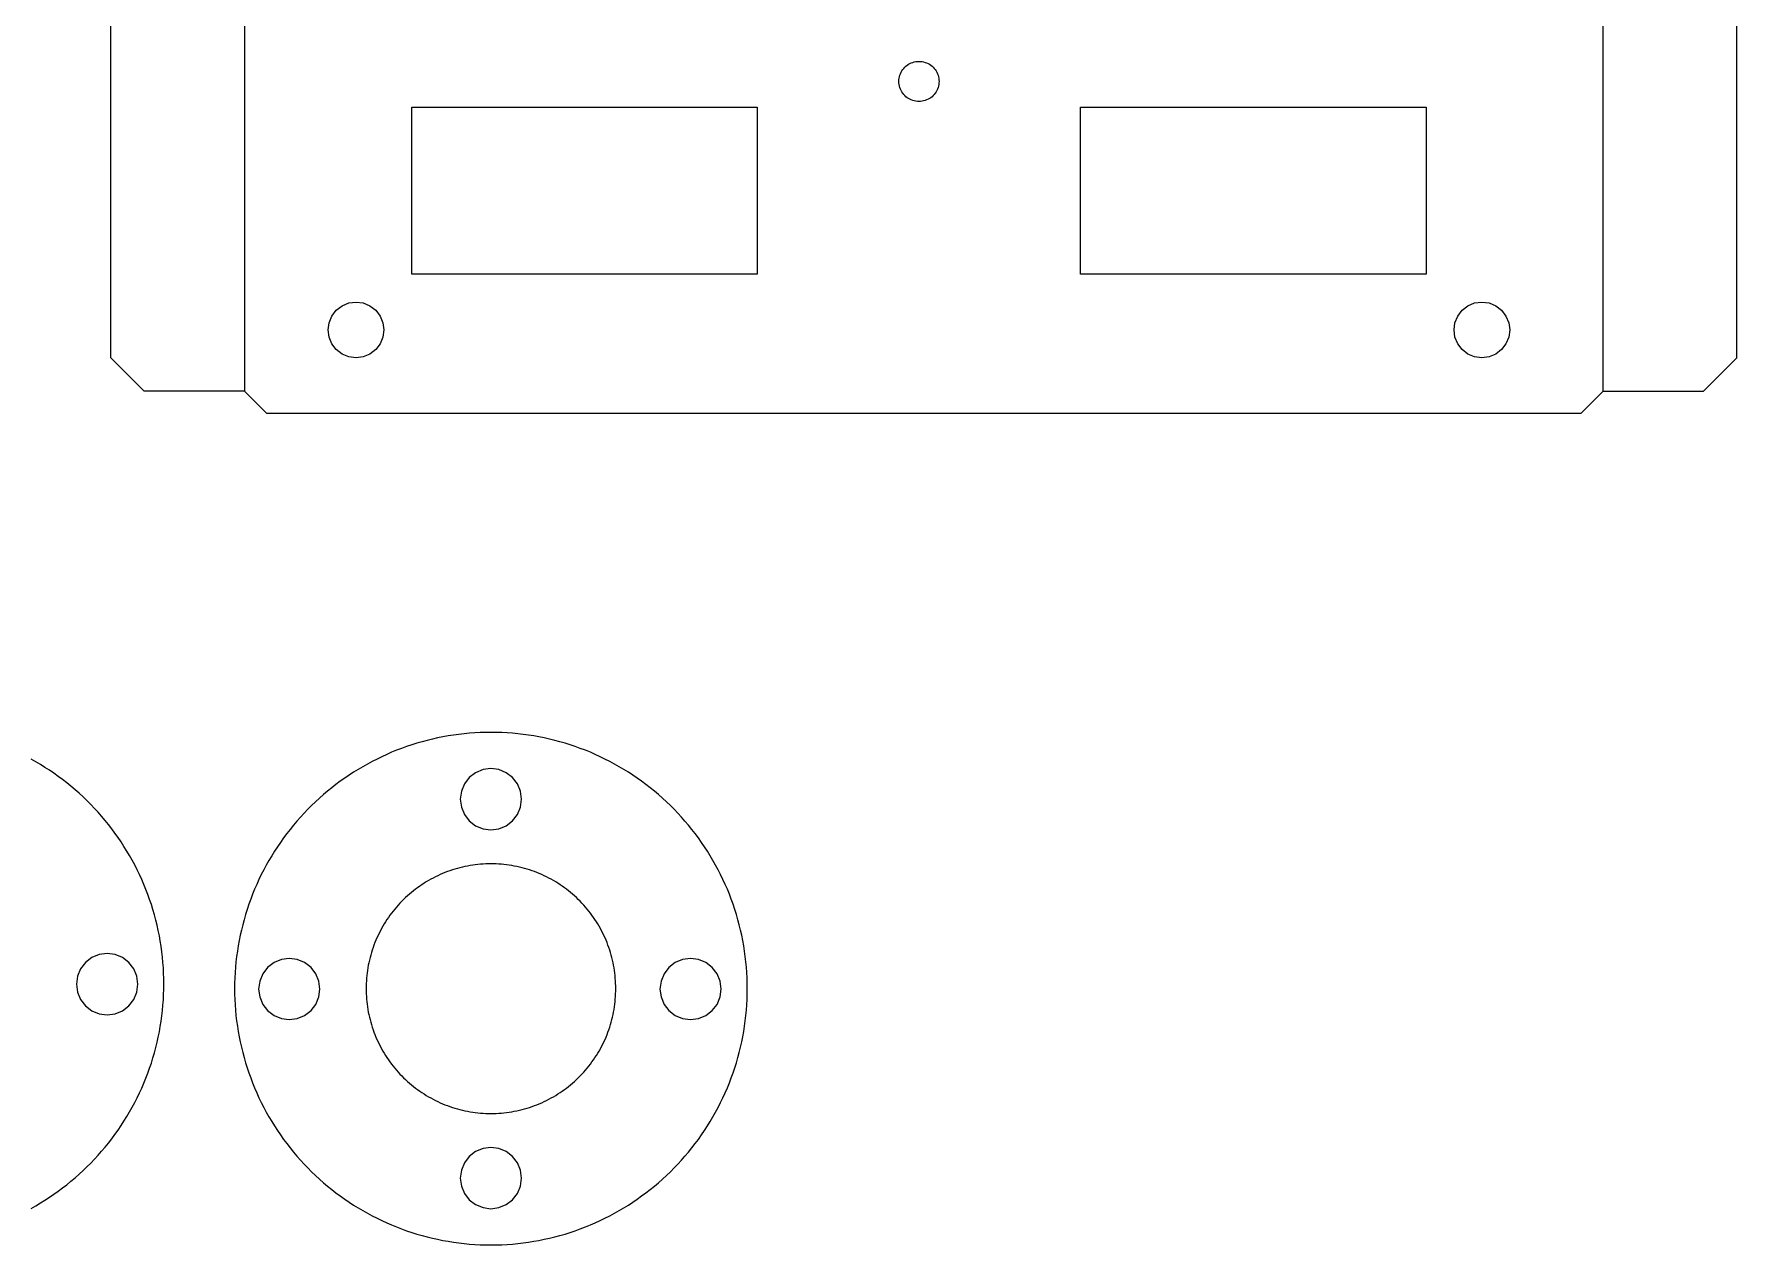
# Model space of a CAD drawing. Extents: x -144 to 2042, y -154 to 468.
# Drawn here: x 1567.9 to 1720.7, y 194.3 to 303 of the extents above; entities that cross this region are included whole.
import ezdxf

# ---------------------------------------------------------------- set-up
doc = ezdxf.new("R2010")
doc.units = 0
doc.layers.add('Layer0', color=7, linetype='BYLAYER', lineweight=5)

msp = doc.modelspace()

# ---------------------------------------------------------------- linework, layer by layer
at = {"layer": 'Layer0', "color": 2, "true_color": 0xffff00}
for p, q in [((1708.68, 270.91), (1708.68, 392.91)), ((1586.8, 350.1), (1586.8, 270.91))]:
    msp.add_line(p, q, dxfattribs=at)
at = {"layer": 'Layer0'}
for p, q in [((1574.8, 273.91), (1574.8, 389.91)), ((1720.68, 273.91), (1720.68, 389.91)), ((1645.64, 299.4), (1645.69, 299.53)), ((1645.69, 299.53), (1645.76, 299.65)), ((1645.76, 299.65), (1645.84, 299.77)), ((1645.84, 299.77), (1645.93, 299.88)), ((1645.93, 299.88), (1646.03, 299.98)), ((1646.03, 299.98), (1646.13, 300.08)), ((1646.13, 300.08), (1646.24, 300.17)), ((1646.24, 300.17), (1646.36, 300.25)), ((1646.36, 300.25), (1646.48, 300.31)), ((1646.48, 300.31), (1646.61, 300.37)), ((1646.61, 300.37), (1646.74, 300.42)), ((1646.74, 300.42), (1646.88, 300.46)), ((1646.88, 300.46), (1647.02, 300.49)), ((1647.02, 300.49), (1647.16, 300.5)), ((1647.16, 300.5), (1647.3, 300.51)), ((1647.3, 300.51), (1647.44, 300.5)), ((1647.44, 300.5), (1647.58, 300.49)), ((1647.58, 300.49), (1647.72, 300.46)), ((1647.72, 300.46), (1647.85, 300.42)), ((1647.85, 300.42), (1647.99, 300.37)), ((1647.99, 300.37), (1648.12, 300.31)), ((1648.12, 300.31), (1648.24, 300.25)), ((1648.24, 300.25), (1648.36, 300.17)), ((1648.36, 300.17), (1648.47, 300.08)), ((1648.47, 300.08), (1648.57, 299.98)), ((1648.57, 299.98), (1648.67, 299.88)), ((1648.67, 299.88), (1648.75, 299.77)), ((1648.75, 299.77), (1648.83, 299.65)), ((1648.83, 299.65), (1648.9, 299.53)), ((1648.9, 299.53), (1648.96, 299.4)), ((1645.5, 298.85), (1645.52, 298.99)), ((1645.5, 298.71), (1645.5, 298.85)), ((1645.5, 298.57), (1645.5, 298.71)), ((1645.52, 298.43), (1645.5, 298.57)), ((1645.52, 298.99), (1645.55, 299.13)), ((1645.55, 298.29), (1645.52, 298.43)), ((1645.55, 299.13), (1645.59, 299.27)), ((1645.59, 298.15), (1645.55, 298.29)), ((1645.59, 299.27), (1645.64, 299.4)), ((1645.64, 298.02), (1645.59, 298.15)), ((1645.69, 297.89), (1645.64, 298.02)), ((1648.96, 298.02), (1648.9, 297.89)), ((1648.96, 299.4), (1649.01, 299.27)), ((1649.01, 298.15), (1648.96, 298.02)), ((1649.01, 299.27), (1649.05, 299.13)), ((1649.05, 298.29), (1649.01, 298.15)), ((1649.05, 299.13), (1649.08, 298.99)), ((1649.08, 298.43), (1649.05, 298.29)), ((1649.08, 298.99), (1649.09, 298.85)), ((1649.09, 298.57), (1649.08, 298.43)), ((1649.09, 298.85), (1649.1, 298.71)), ((1649.1, 298.71), (1649.09, 298.57)), ((1601.8, 281.41), (1601.8, 296.41)), ((1601.8, 296.41), (1632.8, 296.41)), ((1632.8, 296.41), (1632.8, 281.41)), ((1645.76, 297.77), (1645.69, 297.89)), ((1645.84, 297.65), (1645.76, 297.77)), ((1645.93, 297.54), (1645.84, 297.65)), ((1646.03, 297.44), (1645.93, 297.54)), ((1646.13, 297.34), (1646.03, 297.44)), ((1646.24, 297.25), (1646.13, 297.34)), ((1646.36, 297.18), (1646.24, 297.25)), ((1646.48, 297.11), (1646.36, 297.18)), ((1646.61, 297.05), (1646.48, 297.11)), ((1646.74, 297), (1646.61, 297.05)), ((1646.88, 296.96), (1646.74, 297)), ((1647.02, 296.93), (1646.88, 296.96)), ((1647.16, 296.92), (1647.02, 296.93)), ((1647.3, 296.91), (1647.16, 296.92)), ((1647.44, 296.92), (1647.3, 296.91)), ((1647.58, 296.93), (1647.44, 296.92)), ((1647.72, 296.96), (1647.58, 296.93)), ((1647.85, 297), (1647.72, 296.96)), ((1647.99, 297.05), (1647.85, 297)), ((1648.12, 297.11), (1647.99, 297.05)), ((1648.24, 297.18), (1648.12, 297.11)), ((1648.36, 297.25), (1648.24, 297.18)), ((1648.47, 297.34), (1648.36, 297.25)), ((1648.57, 297.44), (1648.47, 297.34)), ((1648.67, 297.54), (1648.57, 297.44)), ((1648.75, 297.65), (1648.67, 297.54)), ((1648.83, 297.77), (1648.75, 297.65)), ((1648.9, 297.89), (1648.83, 297.77)), ((1661.8, 281.41), (1661.8, 296.41)), ((1661.8, 296.41), (1692.8, 296.41)), ((1692.8, 296.41), (1692.8, 281.41)), ((1632.8, 281.41), (1601.8, 281.41)), ((1692.8, 281.41), (1661.8, 281.41)), ((1594.63, 277.66), (1595.03, 278.18)), ((1595.03, 278.18), (1595.55, 278.58)), ((1595.55, 278.58), (1596.15, 278.83)), ((1596.15, 278.83), (1596.8, 278.91)), ((1596.8, 278.91), (1597.45, 278.83)), ((1597.45, 278.83), (1598.05, 278.58)), ((1598.05, 278.58), (1598.57, 278.18)), ((1598.57, 278.18), (1598.96, 277.66)), ((1695.63, 277.66), (1696.03, 278.18)), ((1696.03, 278.18), (1696.55, 278.58)), ((1696.55, 278.58), (1697.15, 278.83)), ((1697.15, 278.83), (1697.8, 278.91)), ((1697.8, 278.91), (1698.45, 278.83)), ((1698.45, 278.83), (1699.05, 278.58)), ((1699.05, 278.58), (1699.57, 278.18)), ((1699.57, 278.18), (1699.96, 277.66)), ((1594.3, 276.41), (1594.38, 277.06)), ((1594.38, 277.06), (1594.63, 277.66)), ((1598.96, 277.66), (1599.21, 277.06)), ((1599.21, 277.06), (1599.3, 276.41)), ((1695.3, 276.41), (1695.38, 277.06)), ((1695.38, 277.06), (1695.63, 277.66)), ((1699.96, 277.66), (1700.21, 277.06)), ((1700.21, 277.06), (1700.3, 276.41)), ((1594.38, 275.76), (1594.3, 276.41)), ((1594.63, 275.16), (1594.38, 275.76)), ((1595.03, 274.64), (1594.63, 275.16)), ((1598.96, 275.16), (1598.57, 274.64)), ((1599.21, 275.76), (1598.96, 275.16)), ((1599.3, 276.41), (1599.21, 275.76)), ((1695.38, 275.76), (1695.3, 276.41)), ((1695.63, 275.16), (1695.38, 275.76)), ((1696.03, 274.64), (1695.63, 275.16)), ((1699.96, 275.16), (1699.57, 274.64)), ((1700.21, 275.76), (1699.96, 275.16)), ((1700.3, 276.41), (1700.21, 275.76)), ((1577.8, 270.91), (1574.8, 273.91)), ((1595.55, 274.25), (1595.03, 274.64)), ((1596.15, 274), (1595.55, 274.25)), ((1596.8, 273.91), (1596.15, 274)), ((1597.45, 274), (1596.8, 273.91)), ((1598.05, 274.25), (1597.45, 274)), ((1598.57, 274.64), (1598.05, 274.25)), ((1696.55, 274.25), (1696.03, 274.64)), ((1697.15, 274), (1696.55, 274.25)), ((1697.8, 273.91), (1697.15, 274)), ((1698.45, 274), (1697.8, 273.91)), ((1699.05, 274.25), (1698.45, 274)), ((1699.57, 274.64), (1699.05, 274.25)), ((1720.68, 273.91), (1717.68, 270.91)), ((1586.8, 270.91), (1577.8, 270.91)), ((1588.8, 268.91), (1586.8, 270.91)), ((1708.68, 270.91), (1706.68, 268.91)), ((1708.68, 270.91), (1717.68, 270.91)), ((1706.68, 268.91), (1588.8, 268.91)), ((1604.59, 239.9), (1604.12, 239.8)), ((1605.07, 239.98), (1604.59, 239.9)), ((1605.54, 240.06), (1605.07, 239.98)), ((1606.02, 240.12), (1605.54, 240.06)), ((1606.5, 240.18), (1606.02, 240.12)), ((1606.98, 240.22), (1606.5, 240.18)), ((1607.46, 240.26), (1606.98, 240.22)), ((1607.94, 240.28), (1607.46, 240.26)), ((1608.42, 240.3), (1607.94, 240.28)), ((1608.9, 240.3), (1608.42, 240.3)), ((1609.39, 240.3), (1608.9, 240.3)), ((1609.87, 240.28), (1609.39, 240.3)), ((1610.35, 240.26), (1609.87, 240.28)), ((1610.83, 240.22), (1610.35, 240.26)), ((1611.31, 240.18), (1610.83, 240.22)), ((1611.79, 240.12), (1611.31, 240.18)), ((1612.26, 240.06), (1611.79, 240.12)), ((1612.74, 239.98), (1612.26, 240.06)), ((1613.21, 239.9), (1612.74, 239.98)), ((1613.69, 239.8), (1613.21, 239.9)), ((1599.99, 238.51), (1599.55, 238.31)), ((1600.44, 238.69), (1599.99, 238.51)), ((1600.89, 238.86), (1600.44, 238.69)), ((1601.34, 239.02), (1600.89, 238.86)), ((1601.8, 239.18), (1601.34, 239.02)), ((1602.26, 239.32), (1601.8, 239.18)), ((1602.72, 239.46), (1602.26, 239.32)), ((1603.18, 239.58), (1602.72, 239.46)), ((1603.65, 239.7), (1603.18, 239.58)), ((1604.12, 239.8), (1603.65, 239.7)), ((1614.16, 239.7), (1613.69, 239.8)), ((1614.62, 239.58), (1614.16, 239.7)), ((1615.09, 239.46), (1614.62, 239.58)), ((1615.55, 239.32), (1615.09, 239.46)), ((1616.01, 239.18), (1615.55, 239.32)), ((1616.47, 239.02), (1616.01, 239.18)), ((1616.92, 238.86), (1616.47, 239.02)), ((1617.37, 238.69), (1616.92, 238.86)), ((1617.82, 238.51), (1617.37, 238.69)), ((1618.26, 238.31), (1617.82, 238.51)), ((1568.06, 237.66), (1567.64, 237.89)), ((1568.48, 237.41), (1568.06, 237.66)), ((1568.89, 237.16), (1568.48, 237.41)), ((1569.29, 236.9), (1568.89, 237.16)), ((1569.69, 236.63), (1569.29, 236.9)), ((1596.99, 236.98), (1596.58, 236.72)), ((1597.4, 237.22), (1596.99, 236.98)), ((1597.82, 237.46), (1597.4, 237.22)), ((1598.25, 237.69), (1597.82, 237.46)), ((1598.68, 237.9), (1598.25, 237.69)), ((1599.11, 238.11), (1598.68, 237.9)), ((1599.55, 238.31), (1599.11, 238.11)), ((1608.19, 236.96), (1607.53, 236.68)), ((1608.9, 237.05), (1608.19, 236.96)), ((1609.62, 236.96), (1608.9, 237.05)), ((1610.28, 236.68), (1609.62, 236.96)), ((1618.7, 238.11), (1618.26, 238.31)), ((1619.13, 237.9), (1618.7, 238.11)), ((1619.56, 237.69), (1619.13, 237.9)), ((1619.98, 237.46), (1619.56, 237.69)), ((1620.4, 237.22), (1619.98, 237.46)), ((1620.82, 236.98), (1620.4, 237.22)), ((1621.23, 236.72), (1620.82, 236.98)), ((1570.08, 236.35), (1569.69, 236.63)), ((1570.47, 236.06), (1570.08, 236.35)), ((1570.85, 235.76), (1570.47, 236.06)), ((1571.22, 235.46), (1570.85, 235.76)), ((1571.59, 235.15), (1571.22, 235.46)), ((1594.62, 235.33), (1594.24, 235.03)), ((1595, 235.62), (1594.62, 235.33)), ((1595.38, 235.91), (1595, 235.62)), ((1595.78, 236.19), (1595.38, 235.91)), ((1596.18, 236.46), (1595.78, 236.19)), ((1596.58, 236.72), (1596.18, 236.46)), ((1606.52, 235.68), (1606.25, 235.02)), ((1606.96, 236.25), (1606.52, 235.68)), ((1607.53, 236.68), (1606.96, 236.25)), ((1610.85, 236.25), (1610.28, 236.68)), ((1611.29, 235.68), (1610.85, 236.25)), ((1611.56, 235.02), (1611.29, 235.68)), ((1621.63, 236.46), (1621.23, 236.72)), ((1622.03, 236.19), (1621.63, 236.46)), ((1622.42, 235.91), (1622.03, 236.19)), ((1622.81, 235.62), (1622.42, 235.91)), ((1623.19, 235.33), (1622.81, 235.62)), ((1623.56, 235.03), (1623.19, 235.33)), ((1571.95, 234.83), (1571.59, 235.15)), ((1572.31, 234.51), (1571.95, 234.83)), ((1572.66, 234.17), (1572.31, 234.51)), ((1573, 233.83), (1572.66, 234.17)), ((1573.33, 233.48), (1573, 233.83)), ((1593.16, 234.07), (1592.81, 233.74)), ((1593.51, 234.4), (1593.16, 234.07)), ((1593.87, 234.71), (1593.51, 234.4)), ((1594.24, 235.03), (1593.87, 234.71)), ((1606.25, 235.02), (1606.15, 234.3)), ((1606.15, 234.3), (1606.25, 233.59)), ((1611.65, 234.3), (1611.56, 235.02)), ((1611.56, 233.59), (1611.65, 234.3)), ((1623.93, 234.71), (1623.56, 235.03)), ((1624.29, 234.4), (1623.93, 234.71)), ((1624.65, 234.07), (1624.29, 234.4)), ((1625, 233.74), (1624.65, 234.07)), ((1573.66, 233.13), (1573.33, 233.48)), ((1573.97, 232.77), (1573.66, 233.13)), ((1574.29, 232.4), (1573.97, 232.77)), ((1574.59, 232.03), (1574.29, 232.4)), ((1591.49, 232.33), (1591.18, 231.96)), ((1591.81, 232.69), (1591.49, 232.33)), ((1592.14, 233.05), (1591.81, 232.69)), ((1592.47, 233.4), (1592.14, 233.05)), ((1592.81, 233.74), (1592.47, 233.4)), ((1606.25, 233.59), (1606.52, 232.93)), ((1606.52, 232.93), (1606.96, 232.36)), ((1606.96, 232.36), (1607.53, 231.92)), ((1610.28, 231.92), (1610.85, 232.36)), ((1610.85, 232.36), (1611.29, 232.93)), ((1611.29, 232.93), (1611.56, 233.59)), ((1625.34, 233.4), (1625, 233.74)), ((1625.67, 233.05), (1625.34, 233.4)), ((1626, 232.69), (1625.67, 233.05)), ((1626.31, 232.33), (1626, 232.69)), ((1626.63, 231.96), (1626.31, 232.33)), ((1574.88, 231.65), (1574.59, 232.03)), ((1575.17, 231.26), (1574.88, 231.65)), ((1575.45, 230.87), (1575.17, 231.26)), ((1575.72, 230.47), (1575.45, 230.87)), ((1590.3, 230.82), (1590.02, 230.43)), ((1590.58, 231.21), (1590.3, 230.82)), ((1590.88, 231.59), (1590.58, 231.21)), ((1591.18, 231.96), (1590.88, 231.59)), ((1607.53, 231.92), (1608.19, 231.65)), ((1608.19, 231.65), (1608.9, 231.55)), ((1608.9, 231.55), (1609.62, 231.65)), ((1609.62, 231.65), (1610.28, 231.92)), ((1626.93, 231.59), (1626.63, 231.96)), ((1627.22, 231.21), (1626.93, 231.59)), ((1627.51, 230.82), (1627.22, 231.21)), ((1627.79, 230.43), (1627.51, 230.82)), ((1575.98, 230.06), (1575.72, 230.47)), ((1576.24, 229.65), (1575.98, 230.06)), ((1576.48, 229.24), (1576.24, 229.65)), ((1576.72, 228.82), (1576.48, 229.24)), ((1589.23, 229.22), (1588.98, 228.8)), ((1589.48, 229.63), (1589.23, 229.22)), ((1589.75, 230.03), (1589.48, 229.63)), ((1590.02, 230.43), (1589.75, 230.03)), ((1628.06, 230.03), (1627.79, 230.43)), ((1628.32, 229.63), (1628.06, 230.03)), ((1628.58, 229.22), (1628.32, 229.63)), ((1628.82, 228.8), (1628.58, 229.22)), ((1576.95, 228.4), (1576.72, 228.82)), ((1577.16, 227.97), (1576.95, 228.4)), ((1577.37, 227.53), (1577.16, 227.97)), ((1588.52, 227.96), (1588.3, 227.53)), ((1588.75, 228.38), (1588.52, 227.96)), ((1588.98, 228.8), (1588.75, 228.38)), ((1604.56, 227.63), (1604.35, 227.54)), ((1604.78, 227.72), (1604.56, 227.63)), ((1605, 227.8), (1604.78, 227.72)), ((1605.22, 227.88), (1605, 227.8)), ((1605.44, 227.96), (1605.22, 227.88)), ((1605.67, 228.03), (1605.44, 227.96)), ((1605.89, 228.09), (1605.67, 228.03)), ((1606.12, 228.15), (1605.89, 228.09)), ((1606.35, 228.21), (1606.12, 228.15)), ((1606.57, 228.26), (1606.35, 228.21)), ((1606.8, 228.3), (1606.57, 228.26)), ((1607.04, 228.35), (1606.8, 228.3)), ((1607.27, 228.38), (1607.04, 228.35)), ((1607.5, 228.42), (1607.27, 228.38)), ((1607.73, 228.44), (1607.5, 228.42)), ((1607.97, 228.46), (1607.73, 228.44)), ((1608.2, 228.48), (1607.97, 228.46)), ((1608.43, 228.49), (1608.2, 228.48)), ((1608.67, 228.5), (1608.43, 228.49)), ((1608.9, 228.5), (1608.67, 228.5)), ((1609.14, 228.5), (1608.9, 228.5)), ((1609.37, 228.49), (1609.14, 228.5)), ((1609.61, 228.48), (1609.37, 228.49)), ((1609.84, 228.46), (1609.61, 228.48)), ((1610.07, 228.44), (1609.84, 228.46)), ((1610.31, 228.42), (1610.07, 228.44)), ((1610.54, 228.38), (1610.31, 228.42)), ((1610.77, 228.35), (1610.54, 228.38)), ((1611, 228.3), (1610.77, 228.35)), ((1611.23, 228.26), (1611, 228.3)), ((1611.46, 228.21), (1611.23, 228.26)), ((1611.69, 228.15), (1611.46, 228.21)), ((1611.92, 228.09), (1611.69, 228.15)), ((1612.14, 228.03), (1611.92, 228.09)), ((1612.36, 227.96), (1612.14, 228.03)), ((1612.59, 227.88), (1612.36, 227.96)), ((1612.81, 227.8), (1612.59, 227.88)), ((1613.03, 227.72), (1612.81, 227.8)), ((1613.24, 227.63), (1613.03, 227.72)), ((1613.46, 227.54), (1613.24, 227.63)), ((1629.06, 228.38), (1628.82, 228.8)), ((1629.29, 227.96), (1629.06, 228.38)), ((1629.5, 227.53), (1629.29, 227.96)), ((1577.57, 227.09), (1577.37, 227.53)), ((1577.77, 226.65), (1577.57, 227.09)), ((1577.95, 226.21), (1577.77, 226.65)), ((1578.12, 225.76), (1577.95, 226.21)), ((1587.7, 226.22), (1587.52, 225.77)), ((1587.89, 226.66), (1587.7, 226.22)), ((1588.09, 227.1), (1587.89, 226.66)), ((1588.3, 227.53), (1588.09, 227.1)), ((1602.13, 226.22), (1601.95, 226.08)), ((1602.32, 226.36), (1602.13, 226.22)), ((1602.51, 226.5), (1602.32, 226.36)), ((1602.71, 226.63), (1602.51, 226.5)), ((1602.9, 226.76), (1602.71, 226.63)), ((1603.1, 226.88), (1602.9, 226.76)), ((1603.3, 227), (1603.1, 226.88)), ((1603.51, 227.12), (1603.3, 227)), ((1603.71, 227.23), (1603.51, 227.12)), ((1603.92, 227.34), (1603.71, 227.23)), ((1604.13, 227.44), (1603.92, 227.34)), ((1604.35, 227.54), (1604.13, 227.44)), ((1613.67, 227.44), (1613.46, 227.54)), ((1613.88, 227.34), (1613.67, 227.44)), ((1614.09, 227.23), (1613.88, 227.34)), ((1614.3, 227.12), (1614.09, 227.23)), ((1614.5, 227), (1614.3, 227.12)), ((1614.71, 226.88), (1614.5, 227)), ((1614.9, 226.76), (1614.71, 226.88)), ((1615.1, 226.63), (1614.9, 226.76)), ((1615.3, 226.5), (1615.1, 226.63)), ((1615.49, 226.36), (1615.3, 226.5)), ((1615.68, 226.22), (1615.49, 226.36)), ((1615.86, 226.08), (1615.68, 226.22)), ((1629.71, 227.1), (1629.5, 227.53)), ((1629.92, 226.66), (1629.71, 227.1)), ((1630.11, 226.22), (1629.92, 226.66)), ((1630.29, 225.77), (1630.11, 226.22)), ((1578.28, 225.3), (1578.12, 225.76)), ((1578.44, 224.85), (1578.28, 225.3)), ((1578.58, 224.39), (1578.44, 224.85)), ((1587.18, 224.87), (1587.03, 224.41)), ((1587.35, 225.32), (1587.18, 224.87)), ((1587.52, 225.77), (1587.35, 225.32)), ((1600.43, 224.62), (1600.27, 224.44)), ((1600.58, 224.8), (1600.43, 224.62)), ((1600.74, 224.97), (1600.58, 224.8)), ((1600.9, 225.14), (1600.74, 224.97)), ((1601.07, 225.31), (1600.9, 225.14)), ((1601.24, 225.47), (1601.07, 225.31)), ((1601.41, 225.63), (1601.24, 225.47)), ((1601.59, 225.78), (1601.41, 225.63)), ((1601.76, 225.93), (1601.59, 225.78)), ((1601.95, 226.08), (1601.76, 225.93)), ((1616.04, 225.93), (1615.86, 226.08)), ((1616.22, 225.78), (1616.04, 225.93)), ((1616.4, 225.63), (1616.22, 225.78)), ((1616.57, 225.47), (1616.4, 225.63)), ((1616.74, 225.31), (1616.57, 225.47)), ((1616.91, 225.14), (1616.74, 225.31)), ((1617.07, 224.97), (1616.91, 225.14)), ((1617.23, 224.8), (1617.07, 224.97)), ((1617.38, 224.62), (1617.23, 224.8)), ((1617.53, 224.44), (1617.38, 224.62)), ((1630.46, 225.32), (1630.29, 225.77)), ((1630.62, 224.87), (1630.46, 225.32)), ((1630.78, 224.41), (1630.62, 224.87)), ((1578.72, 223.92), (1578.58, 224.39)), ((1578.84, 223.46), (1578.72, 223.92)), ((1578.96, 222.99), (1578.84, 223.46)), ((1586.75, 223.49), (1586.63, 223.02)), ((1586.89, 223.95), (1586.75, 223.49)), ((1587.03, 224.41), (1586.89, 223.95)), ((1599.32, 223.11), (1599.2, 222.9)), ((1599.45, 223.3), (1599.32, 223.11)), ((1599.57, 223.5), (1599.45, 223.3)), ((1599.71, 223.7), (1599.57, 223.5)), ((1599.84, 223.89), (1599.71, 223.7)), ((1599.98, 224.07), (1599.84, 223.89)), ((1600.13, 224.26), (1599.98, 224.07)), ((1600.27, 224.44), (1600.13, 224.26)), ((1617.68, 224.26), (1617.53, 224.44)), ((1617.82, 224.07), (1617.68, 224.26)), ((1617.96, 223.89), (1617.82, 224.07)), ((1618.1, 223.7), (1617.96, 223.89)), ((1618.23, 223.5), (1618.1, 223.7)), ((1618.36, 223.3), (1618.23, 223.5)), ((1618.48, 223.11), (1618.36, 223.3)), ((1618.6, 222.9), (1618.48, 223.11)), ((1630.92, 223.95), (1630.78, 224.41)), ((1631.06, 223.49), (1630.92, 223.95)), ((1631.18, 223.02), (1631.06, 223.49)), ((1579.06, 222.52), (1578.96, 222.99)), ((1579.16, 222.05), (1579.06, 222.52)), ((1579.24, 221.58), (1579.16, 222.05)), ((1579.32, 221.1), (1579.24, 221.58)), ((1586.31, 221.61), (1586.23, 221.14)), ((1586.41, 222.09), (1586.31, 221.61)), ((1586.51, 222.56), (1586.41, 222.09)), ((1586.63, 223.02), (1586.51, 222.56)), ((1598.58, 221.64), (1598.49, 221.43)), ((1598.67, 221.86), (1598.58, 221.64)), ((1598.77, 222.07), (1598.67, 221.86)), ((1598.87, 222.28), (1598.77, 222.07)), ((1598.98, 222.49), (1598.87, 222.28)), ((1599.09, 222.7), (1598.98, 222.49)), ((1599.2, 222.9), (1599.09, 222.7)), ((1618.72, 222.7), (1618.6, 222.9)), ((1618.83, 222.49), (1618.72, 222.7)), ((1618.94, 222.28), (1618.83, 222.49)), ((1619.04, 222.07), (1618.94, 222.28)), ((1619.14, 221.86), (1619.04, 222.07)), ((1619.23, 221.64), (1619.14, 221.86)), ((1619.32, 221.43), (1619.23, 221.64)), ((1631.3, 222.56), (1631.18, 223.02)), ((1631.4, 222.09), (1631.3, 222.56)), ((1631.5, 221.61), (1631.4, 222.09)), ((1631.58, 221.14), (1631.5, 221.61)), ((1573.1, 220.09), (1572.53, 219.65)), ((1573.76, 220.36), (1573.1, 220.09)), ((1574.47, 220.46), (1573.76, 220.36)), ((1575.19, 220.36), (1574.47, 220.46)), ((1575.85, 220.09), (1575.19, 220.36)), ((1576.42, 219.65), (1575.85, 220.09)), ((1579.38, 220.62), (1579.32, 221.1)), ((1579.44, 220.14), (1579.38, 220.62)), ((1579.48, 219.66), (1579.44, 220.14)), ((1586.08, 220.19), (1586.03, 219.71)), ((1586.15, 220.66), (1586.08, 220.19)), ((1586.23, 221.14), (1586.15, 220.66)), ((1590.81, 220.02), (1590.1, 219.93)), ((1591.53, 219.93), (1590.81, 220.02)), ((1598.06, 220.09), (1598, 219.86)), ((1598.12, 220.32), (1598.06, 220.09)), ((1598.18, 220.54), (1598.12, 220.32)), ((1598.25, 220.76), (1598.18, 220.54)), ((1598.33, 220.99), (1598.25, 220.76)), ((1598.41, 221.21), (1598.33, 220.99)), ((1598.49, 221.43), (1598.41, 221.21)), ((1619.4, 221.21), (1619.32, 221.43)), ((1619.48, 220.99), (1619.4, 221.21)), ((1619.56, 220.76), (1619.48, 220.99)), ((1619.63, 220.54), (1619.56, 220.76)), ((1619.69, 220.32), (1619.63, 220.54)), ((1619.75, 220.09), (1619.69, 220.32)), ((1619.81, 219.86), (1619.75, 220.09)), ((1626.81, 220.02), (1626.1, 219.93)), ((1627.53, 219.93), (1626.81, 220.02)), ((1631.66, 220.66), (1631.58, 221.14)), ((1631.72, 220.19), (1631.66, 220.66)), ((1631.78, 219.71), (1631.72, 220.19)), ((1572.09, 219.08), (1571.82, 218.42)), ((1572.53, 219.65), (1572.09, 219.08)), ((1576.85, 219.08), (1576.42, 219.65)), ((1577.13, 218.42), (1576.85, 219.08)), ((1579.52, 219.18), (1579.48, 219.66)), ((1579.54, 218.7), (1579.52, 219.18)), ((1579.56, 218.22), (1579.54, 218.7)), ((1585.95, 218.75), (1585.92, 218.27)), ((1585.98, 219.23), (1585.95, 218.75)), ((1586.03, 219.71), (1585.98, 219.23)), ((1588.43, 218.64), (1588.16, 217.98)), ((1588.87, 219.21), (1588.43, 218.64)), ((1589.44, 219.65), (1588.87, 219.21)), ((1590.1, 219.93), (1589.44, 219.65)), ((1592.19, 219.65), (1591.53, 219.93)), ((1592.76, 219.21), (1592.19, 219.65)), ((1593.19, 218.64), (1592.76, 219.21)), ((1593.47, 217.98), (1593.19, 218.64)), ((1597.76, 218.47), (1597.74, 218.24)), ((1597.79, 218.71), (1597.76, 218.47)), ((1597.82, 218.94), (1597.79, 218.71)), ((1597.86, 219.17), (1597.82, 218.94)), ((1597.9, 219.4), (1597.86, 219.17)), ((1597.95, 219.63), (1597.9, 219.4)), ((1598, 219.86), (1597.95, 219.63)), ((1619.86, 219.63), (1619.81, 219.86)), ((1619.91, 219.4), (1619.86, 219.63)), ((1619.95, 219.17), (1619.91, 219.4)), ((1619.98, 218.94), (1619.95, 219.17)), ((1620.02, 218.71), (1619.98, 218.94)), ((1620.04, 218.47), (1620.02, 218.71)), ((1620.06, 218.24), (1620.04, 218.47)), ((1624.43, 218.64), (1624.16, 217.98)), ((1624.87, 219.21), (1624.43, 218.64)), ((1625.44, 219.65), (1624.87, 219.21)), ((1626.1, 219.93), (1625.44, 219.65)), ((1628.19, 219.65), (1627.53, 219.93)), ((1628.76, 219.21), (1628.19, 219.65)), ((1629.19, 218.64), (1628.76, 219.21)), ((1629.47, 217.98), (1629.19, 218.64)), ((1631.82, 219.23), (1631.78, 219.71)), ((1631.86, 218.75), (1631.82, 219.23)), ((1631.88, 218.27), (1631.86, 218.75)), ((1571.82, 218.42), (1571.72, 217.71)), ((1571.72, 217.71), (1571.82, 216.99)), ((1571.82, 216.99), (1572.09, 216.33)), ((1576.85, 216.33), (1577.13, 216.99)), ((1577.22, 217.71), (1577.13, 218.42)), ((1577.13, 216.99), (1577.22, 217.71)), ((1579.54, 216.78), (1579.56, 217.26)), ((1579.56, 217.74), (1579.56, 218.22)), ((1579.56, 217.26), (1579.56, 217.74)), ((1585.91, 217.79), (1585.9, 217.3)), ((1585.9, 217.3), (1585.91, 216.82)), ((1585.92, 218.27), (1585.91, 217.79)), ((1588.16, 217.98), (1588.06, 217.27)), ((1588.06, 217.27), (1588.16, 216.56)), ((1593.56, 217.27), (1593.47, 217.98)), ((1593.47, 216.56), (1593.56, 217.27)), ((1597.71, 217.54), (1597.7, 217.3)), ((1597.7, 217.3), (1597.71, 217.07)), ((1597.73, 218.01), (1597.71, 217.77)), ((1597.71, 217.77), (1597.71, 217.54)), ((1597.71, 217.07), (1597.71, 216.83)), ((1597.74, 218.24), (1597.73, 218.01)), ((1620.08, 218.01), (1620.06, 218.24)), ((1620.09, 217.77), (1620.08, 218.01)), ((1620.1, 217.54), (1620.09, 217.77)), ((1620.09, 216.83), (1620.1, 217.07)), ((1620.1, 217.3), (1620.1, 217.54)), ((1620.1, 217.07), (1620.1, 217.3)), ((1624.16, 217.98), (1624.06, 217.27)), ((1624.06, 217.27), (1624.16, 216.56)), ((1629.56, 217.27), (1629.47, 217.98)), ((1629.47, 216.56), (1629.56, 217.27)), ((1631.9, 217.79), (1631.88, 218.27)), ((1631.9, 217.3), (1631.9, 217.79)), ((1631.9, 216.82), (1631.9, 217.3)), ((1572.09, 216.33), (1572.53, 215.76)), ((1572.53, 215.76), (1573.1, 215.32)), ((1575.85, 215.32), (1576.42, 215.76)), ((1576.42, 215.76), (1576.85, 216.33)), ((1579.44, 215.34), (1579.48, 215.82)), ((1579.48, 215.82), (1579.52, 216.3)), ((1579.52, 216.3), (1579.54, 216.78)), ((1585.91, 216.82), (1585.92, 216.34)), ((1585.92, 216.34), (1585.95, 215.86)), ((1585.95, 215.86), (1585.98, 215.38)), ((1588.16, 216.56), (1588.43, 215.89)), ((1588.43, 215.89), (1588.87, 215.33)), ((1592.76, 215.33), (1593.19, 215.89)), ((1593.19, 215.89), (1593.47, 216.56)), ((1597.71, 216.83), (1597.73, 216.6)), ((1597.73, 216.6), (1597.74, 216.37)), ((1597.74, 216.37), (1597.76, 216.13)), ((1597.76, 216.13), (1597.79, 215.9)), ((1597.79, 215.9), (1597.82, 215.67)), ((1597.82, 215.67), (1597.86, 215.44)), ((1597.86, 215.44), (1597.9, 215.2)), ((1619.91, 215.2), (1619.95, 215.44)), ((1619.95, 215.44), (1619.98, 215.67)), ((1619.98, 215.67), (1620.02, 215.9)), ((1620.02, 215.9), (1620.04, 216.13)), ((1620.04, 216.13), (1620.06, 216.37)), ((1620.06, 216.37), (1620.08, 216.6)), ((1620.08, 216.6), (1620.09, 216.83)), ((1624.16, 216.56), (1624.43, 215.89)), ((1624.43, 215.89), (1624.87, 215.33)), ((1628.76, 215.33), (1629.19, 215.89)), ((1629.19, 215.89), (1629.47, 216.56)), ((1631.82, 215.38), (1631.86, 215.86)), ((1631.86, 215.86), (1631.88, 216.34)), ((1631.88, 216.34), (1631.9, 216.82)), ((1573.1, 215.32), (1573.76, 215.05)), ((1573.76, 215.05), (1574.47, 214.96)), ((1574.47, 214.96), (1575.19, 215.05)), ((1575.19, 215.05), (1575.85, 215.32)), ((1579.16, 213.43), (1579.24, 213.9)), ((1579.24, 213.9), (1579.32, 214.38)), ((1579.32, 214.38), (1579.38, 214.86)), ((1579.38, 214.86), (1579.44, 215.34)), ((1585.98, 215.38), (1586.03, 214.9)), ((1586.03, 214.9), (1586.08, 214.42)), ((1586.08, 214.42), (1586.15, 213.94)), ((1586.15, 213.94), (1586.23, 213.47)), ((1588.87, 215.33), (1589.44, 214.89)), ((1589.44, 214.89), (1590.1, 214.61)), ((1590.1, 214.61), (1590.81, 214.52)), ((1590.81, 214.52), (1591.53, 214.61)), ((1591.53, 214.61), (1592.19, 214.89)), ((1592.19, 214.89), (1592.76, 215.33)), ((1597.9, 215.2), (1597.95, 214.97)), ((1597.95, 214.97), (1598, 214.75)), ((1598, 214.75), (1598.06, 214.52)), ((1598.06, 214.52), (1598.12, 214.29)), ((1598.12, 214.29), (1598.18, 214.07)), ((1598.18, 214.07), (1598.25, 213.84)), ((1619.56, 213.84), (1619.63, 214.07)), ((1619.63, 214.07), (1619.69, 214.29)), ((1619.69, 214.29), (1619.75, 214.52)), ((1619.75, 214.52), (1619.81, 214.75)), ((1619.81, 214.75), (1619.86, 214.97)), ((1619.86, 214.97), (1619.91, 215.2)), ((1624.87, 215.33), (1625.44, 214.89)), ((1625.44, 214.89), (1626.1, 214.61)), ((1626.1, 214.61), (1626.81, 214.52)), ((1626.81, 214.52), (1627.53, 214.61)), ((1627.53, 214.61), (1628.19, 214.89)), ((1628.19, 214.89), (1628.76, 215.33)), ((1631.58, 213.47), (1631.66, 213.94)), ((1631.66, 213.94), (1631.72, 214.42)), ((1631.72, 214.42), (1631.78, 214.9)), ((1631.78, 214.9), (1631.82, 215.38)), ((1578.84, 212.02), (1578.96, 212.49)), ((1578.96, 212.49), (1579.06, 212.96)), ((1579.06, 212.96), (1579.16, 213.43)), ((1586.23, 213.47), (1586.31, 212.99)), ((1586.31, 212.99), (1586.41, 212.52)), ((1586.41, 212.52), (1586.51, 212.05)), ((1598.25, 213.84), (1598.33, 213.62)), ((1598.33, 213.62), (1598.41, 213.4)), ((1598.41, 213.4), (1598.49, 213.18)), ((1598.49, 213.18), (1598.58, 212.96)), ((1598.58, 212.96), (1598.67, 212.75)), ((1598.67, 212.75), (1598.77, 212.53)), ((1598.77, 212.53), (1598.87, 212.32)), ((1618.94, 212.32), (1619.04, 212.53)), ((1619.04, 212.53), (1619.14, 212.75)), ((1619.14, 212.75), (1619.23, 212.96)), ((1619.23, 212.96), (1619.32, 213.18)), ((1619.32, 213.18), (1619.4, 213.4)), ((1619.4, 213.4), (1619.48, 213.62)), ((1619.48, 213.62), (1619.56, 213.84)), ((1631.3, 212.05), (1631.4, 212.52)), ((1631.4, 212.52), (1631.5, 212.99)), ((1631.5, 212.99), (1631.58, 213.47)), ((1578.44, 210.63), (1578.58, 211.09)), ((1578.58, 211.09), (1578.72, 211.55)), ((1578.72, 211.55), (1578.84, 212.02)), ((1586.51, 212.05), (1586.63, 211.58)), ((1586.63, 211.58), (1586.75, 211.12)), ((1586.75, 211.12), (1586.89, 210.66)), ((1598.87, 212.32), (1598.98, 212.11)), ((1598.98, 212.11), (1599.09, 211.91)), ((1599.09, 211.91), (1599.2, 211.7)), ((1599.2, 211.7), (1599.32, 211.5)), ((1599.32, 211.5), (1599.45, 211.3)), ((1599.45, 211.3), (1599.57, 211.11)), ((1599.57, 211.11), (1599.71, 210.91)), ((1599.71, 210.91), (1599.84, 210.72)), ((1617.96, 210.72), (1618.1, 210.91)), ((1618.1, 210.91), (1618.23, 211.11)), ((1618.23, 211.11), (1618.36, 211.3)), ((1618.36, 211.3), (1618.48, 211.5)), ((1618.48, 211.5), (1618.6, 211.7)), ((1618.6, 211.7), (1618.72, 211.91)), ((1618.72, 211.91), (1618.83, 212.11)), ((1618.83, 212.11), (1618.94, 212.32)), ((1630.92, 210.66), (1631.06, 211.12)), ((1631.06, 211.12), (1631.18, 211.58)), ((1631.18, 211.58), (1631.3, 212.05)), ((1577.95, 209.27), (1578.12, 209.72)), ((1578.12, 209.72), (1578.28, 210.18)), ((1578.28, 210.18), (1578.44, 210.63)), ((1586.89, 210.66), (1587.03, 210.2)), ((1587.03, 210.2), (1587.18, 209.74)), ((1587.18, 209.74), (1587.35, 209.29)), ((1599.84, 210.72), (1599.98, 210.53)), ((1599.98, 210.53), (1600.13, 210.35)), ((1600.13, 210.35), (1600.27, 210.16)), ((1600.27, 210.16), (1600.43, 209.99)), ((1600.43, 209.99), (1600.58, 209.81)), ((1600.58, 209.81), (1600.74, 209.64)), ((1600.74, 209.64), (1600.9, 209.47)), ((1600.9, 209.47), (1601.07, 209.3)), ((1601.07, 209.3), (1601.24, 209.14)), ((1616.57, 209.14), (1616.74, 209.3)), ((1616.74, 209.3), (1616.91, 209.47)), ((1616.91, 209.47), (1617.07, 209.64)), ((1617.07, 209.64), (1617.23, 209.81)), ((1617.23, 209.81), (1617.38, 209.99)), ((1617.38, 209.99), (1617.53, 210.16)), ((1617.53, 210.16), (1617.68, 210.35)), ((1617.68, 210.35), (1617.82, 210.53)), ((1617.82, 210.53), (1617.96, 210.72)), ((1630.46, 209.29), (1630.62, 209.74)), ((1630.62, 209.74), (1630.78, 210.2)), ((1630.78, 210.2), (1630.92, 210.66)), ((1577.16, 207.51), (1577.37, 207.95)), ((1577.37, 207.95), (1577.57, 208.38)), ((1577.57, 208.38), (1577.77, 208.83)), ((1577.77, 208.83), (1577.95, 209.27)), ((1587.35, 209.29), (1587.52, 208.84)), ((1587.52, 208.84), (1587.7, 208.39)), ((1587.7, 208.39), (1587.89, 207.95)), ((1587.89, 207.95), (1588.09, 207.51)), ((1601.24, 209.14), (1601.41, 208.98)), ((1601.41, 208.98), (1601.59, 208.82)), ((1601.59, 208.82), (1601.76, 208.67)), ((1601.76, 208.67), (1601.95, 208.53)), ((1601.95, 208.53), (1602.13, 208.38)), ((1602.13, 208.38), (1602.32, 208.24)), ((1602.32, 208.24), (1602.51, 208.11)), ((1602.51, 208.11), (1602.71, 207.97)), ((1602.71, 207.97), (1602.9, 207.85)), ((1602.9, 207.85), (1603.1, 207.72)), ((1614.71, 207.72), (1614.9, 207.85)), ((1614.9, 207.85), (1615.1, 207.97)), ((1615.1, 207.97), (1615.3, 208.11)), ((1615.3, 208.11), (1615.49, 208.24)), ((1615.49, 208.24), (1615.68, 208.38)), ((1615.68, 208.38), (1615.86, 208.53)), ((1615.86, 208.53), (1616.04, 208.67)), ((1616.04, 208.67), (1616.22, 208.82)), ((1616.22, 208.82), (1616.4, 208.98)), ((1616.4, 208.98), (1616.57, 209.14)), ((1629.71, 207.51), (1629.92, 207.95)), ((1629.92, 207.95), (1630.11, 208.39)), ((1630.11, 208.39), (1630.29, 208.84)), ((1630.29, 208.84), (1630.46, 209.29)), ((1576.24, 205.83), (1576.48, 206.24)), ((1576.48, 206.24), (1576.72, 206.66)), ((1576.72, 206.66), (1576.95, 207.08)), ((1576.95, 207.08), (1577.16, 207.51)), ((1588.09, 207.51), (1588.3, 207.08)), ((1588.3, 207.08), (1588.52, 206.65)), ((1588.52, 206.65), (1588.75, 206.22)), ((1603.1, 207.72), (1603.3, 207.6)), ((1603.3, 207.6), (1603.51, 207.49)), ((1603.51, 207.49), (1603.71, 207.38)), ((1603.71, 207.38), (1603.92, 207.27)), ((1603.92, 207.27), (1604.13, 207.17)), ((1604.13, 207.17), (1604.35, 207.07)), ((1604.35, 207.07), (1604.56, 206.98)), ((1604.56, 206.98), (1604.78, 206.89)), ((1604.78, 206.89), (1605, 206.81)), ((1605, 206.81), (1605.22, 206.73)), ((1605.22, 206.73), (1605.44, 206.65)), ((1605.44, 206.65), (1605.67, 206.58)), ((1605.67, 206.58), (1605.89, 206.52)), ((1605.89, 206.52), (1606.12, 206.46)), ((1606.12, 206.46), (1606.35, 206.4)), ((1606.35, 206.4), (1606.57, 206.35)), ((1606.57, 206.35), (1606.8, 206.3)), ((1606.8, 206.3), (1607.04, 206.26)), ((1607.04, 206.26), (1607.27, 206.22)), ((1610.54, 206.22), (1610.77, 206.26)), ((1610.77, 206.26), (1611, 206.3)), ((1611, 206.3), (1611.23, 206.35)), ((1611.23, 206.35), (1611.46, 206.4)), ((1611.46, 206.4), (1611.69, 206.46)), ((1611.69, 206.46), (1611.92, 206.52)), ((1611.92, 206.52), (1612.14, 206.58)), ((1612.14, 206.58), (1612.36, 206.65)), ((1612.36, 206.65), (1612.59, 206.73)), ((1612.59, 206.73), (1612.81, 206.81)), ((1612.81, 206.81), (1613.03, 206.89)), ((1613.03, 206.89), (1613.24, 206.98)), ((1613.24, 206.98), (1613.46, 207.07)), ((1613.46, 207.07), (1613.67, 207.17)), ((1613.67, 207.17), (1613.88, 207.27)), ((1613.88, 207.27), (1614.09, 207.38)), ((1614.09, 207.38), (1614.3, 207.49)), ((1614.3, 207.49), (1614.5, 207.6)), ((1614.5, 207.6), (1614.71, 207.72)), ((1629.06, 206.22), (1629.29, 206.65)), ((1629.29, 206.65), (1629.5, 207.08)), ((1629.5, 207.08), (1629.71, 207.51)), ((1575.45, 204.61), (1575.72, 205.01)), ((1575.72, 205.01), (1575.98, 205.42)), ((1575.98, 205.42), (1576.24, 205.83)), ((1588.75, 206.22), (1588.98, 205.8)), ((1588.98, 205.8), (1589.23, 205.39)), ((1589.23, 205.39), (1589.48, 204.98)), ((1589.48, 204.98), (1589.75, 204.58)), ((1607.27, 206.22), (1607.5, 206.19)), ((1607.5, 206.19), (1607.73, 206.16)), ((1607.73, 206.16), (1607.97, 206.14)), ((1607.97, 206.14), (1608.2, 206.13)), ((1608.2, 206.13), (1608.43, 206.11)), ((1608.43, 206.11), (1608.67, 206.11)), ((1608.67, 206.11), (1608.9, 206.1)), ((1608.9, 206.1), (1609.14, 206.11)), ((1609.14, 206.11), (1609.37, 206.11)), ((1609.37, 206.11), (1609.61, 206.13)), ((1609.61, 206.13), (1609.84, 206.14)), ((1609.84, 206.14), (1610.07, 206.16)), ((1610.07, 206.16), (1610.31, 206.19)), ((1610.31, 206.19), (1610.54, 206.22)), ((1628.06, 204.58), (1628.32, 204.98)), ((1628.32, 204.98), (1628.58, 205.39)), ((1628.58, 205.39), (1628.82, 205.8)), ((1628.82, 205.8), (1629.06, 206.22)), ((1574.29, 203.08), (1574.59, 203.45)), ((1574.59, 203.45), (1574.88, 203.83)), ((1574.88, 203.83), (1575.17, 204.22)), ((1575.17, 204.22), (1575.45, 204.61)), ((1589.75, 204.58), (1590.02, 204.18)), ((1590.02, 204.18), (1590.3, 203.78)), ((1590.3, 203.78), (1590.58, 203.4)), ((1590.58, 203.4), (1590.88, 203.02)), ((1626.93, 203.02), (1627.22, 203.4)), ((1627.22, 203.4), (1627.51, 203.78)), ((1627.51, 203.78), (1627.79, 204.18)), ((1627.79, 204.18), (1628.06, 204.58)), ((1573, 201.65), (1573.33, 202)), ((1573.33, 202), (1573.66, 202.35)), ((1573.66, 202.35), (1573.97, 202.71)), ((1573.97, 202.71), (1574.29, 203.08)), ((1590.88, 203.02), (1591.18, 202.64)), ((1591.18, 202.64), (1591.49, 202.27)), ((1591.49, 202.27), (1591.81, 201.91)), ((1591.81, 201.91), (1592.14, 201.56)), ((1606.52, 201.68), (1606.25, 201.02)), ((1606.96, 202.25), (1606.52, 201.68)), ((1607.53, 202.68), (1606.96, 202.25)), ((1608.19, 202.96), (1607.53, 202.68)), ((1608.9, 203.05), (1608.19, 202.96)), ((1609.62, 202.96), (1608.9, 203.05)), ((1610.28, 202.68), (1609.62, 202.96)), ((1610.85, 202.25), (1610.28, 202.68)), ((1611.29, 201.68), (1610.85, 202.25)), ((1611.56, 201.02), (1611.29, 201.68)), ((1625.67, 201.56), (1626, 201.91)), ((1626, 201.91), (1626.31, 202.27)), ((1626.31, 202.27), (1626.63, 202.64)), ((1626.63, 202.64), (1626.93, 203.02)), ((1571.22, 200.02), (1571.59, 200.33)), ((1571.59, 200.33), (1571.95, 200.65)), ((1571.95, 200.65), (1572.31, 200.97)), ((1572.31, 200.97), (1572.66, 201.31)), ((1572.66, 201.31), (1573, 201.65)), ((1592.14, 201.56), (1592.47, 201.21)), ((1592.47, 201.21), (1592.81, 200.87)), ((1592.81, 200.87), (1593.16, 200.54)), ((1593.16, 200.54), (1593.51, 200.21)), ((1593.51, 200.21), (1593.87, 199.89)), ((1606.25, 201.02), (1606.15, 200.3)), ((1606.15, 200.3), (1606.25, 199.59)), ((1611.65, 200.3), (1611.56, 201.02)), ((1611.56, 199.59), (1611.65, 200.3)), ((1623.93, 199.89), (1624.29, 200.21)), ((1624.29, 200.21), (1624.65, 200.54)), ((1624.65, 200.54), (1625, 200.87)), ((1625, 200.87), (1625.34, 201.21)), ((1625.34, 201.21), (1625.67, 201.56)), ((1569.29, 198.58), (1569.69, 198.85)), ((1569.69, 198.85), (1570.08, 199.13)), ((1570.08, 199.13), (1570.47, 199.42)), ((1570.47, 199.42), (1570.85, 199.71)), ((1570.85, 199.71), (1571.22, 200.02)), ((1593.87, 199.89), (1594.24, 199.58)), ((1594.24, 199.58), (1594.62, 199.28)), ((1594.62, 199.28), (1595, 198.98)), ((1595, 198.98), (1595.38, 198.7)), ((1595.38, 198.7), (1595.78, 198.42)), ((1606.25, 199.59), (1606.52, 198.93)), ((1606.52, 198.93), (1606.96, 198.36)), ((1610.85, 198.36), (1611.29, 198.93)), ((1611.29, 198.93), (1611.56, 199.59)), ((1622.03, 198.42), (1622.42, 198.7)), ((1622.42, 198.7), (1622.81, 198.98)), ((1622.81, 198.98), (1623.19, 199.28)), ((1623.19, 199.28), (1623.56, 199.58)), ((1623.56, 199.58), (1623.93, 199.89)), ((1567.64, 197.58), (1568.06, 197.82)), ((1568.06, 197.82), (1568.48, 198.07)), ((1568.48, 198.07), (1568.89, 198.32)), ((1568.89, 198.32), (1569.29, 198.58)), ((1595.78, 198.42), (1596.18, 198.15)), ((1596.18, 198.15), (1596.58, 197.88)), ((1596.58, 197.88), (1596.99, 197.63)), ((1596.99, 197.63), (1597.4, 197.38)), ((1597.4, 197.38), (1597.82, 197.15)), ((1597.82, 197.15), (1598.25, 196.92)), ((1606.96, 198.36), (1607.53, 197.92)), ((1607.53, 197.92), (1608.19, 197.65)), ((1608.19, 197.65), (1608.9, 197.55)), ((1608.9, 197.55), (1609.62, 197.65)), ((1609.62, 197.65), (1610.28, 197.92)), ((1610.28, 197.92), (1610.85, 198.36)), ((1619.56, 196.92), (1619.98, 197.15)), ((1619.98, 197.15), (1620.4, 197.38)), ((1620.4, 197.38), (1620.82, 197.63)), ((1620.82, 197.63), (1621.23, 197.88)), ((1621.23, 197.88), (1621.63, 198.15)), ((1621.63, 198.15), (1622.03, 198.42)), ((1598.25, 196.92), (1598.68, 196.7)), ((1598.68, 196.7), (1599.11, 196.49)), ((1599.11, 196.49), (1599.55, 196.29)), ((1599.55, 196.29), (1599.99, 196.1)), ((1599.99, 196.1), (1600.44, 195.92)), ((1600.44, 195.92), (1600.89, 195.75)), ((1600.89, 195.75), (1601.34, 195.58)), ((1601.34, 195.58), (1601.8, 195.43)), ((1616.01, 195.43), (1616.47, 195.58)), ((1616.47, 195.58), (1616.92, 195.75)), ((1616.92, 195.75), (1617.37, 195.92)), ((1617.37, 195.92), (1617.82, 196.1)), ((1617.82, 196.1), (1618.26, 196.29)), ((1618.26, 196.29), (1618.7, 196.49)), ((1618.7, 196.49), (1619.13, 196.7)), ((1619.13, 196.7), (1619.56, 196.92)), ((1601.8, 195.43), (1602.26, 195.28)), ((1602.26, 195.28), (1602.72, 195.15)), ((1602.72, 195.15), (1603.18, 195.03)), ((1603.18, 195.03), (1603.65, 194.91)), ((1603.65, 194.91), (1604.12, 194.81)), ((1604.12, 194.81), (1604.59, 194.71)), ((1604.59, 194.71), (1605.07, 194.63)), ((1605.07, 194.63), (1605.54, 194.55)), ((1605.54, 194.55), (1606.02, 194.48)), ((1606.02, 194.48), (1606.5, 194.43)), ((1606.5, 194.43), (1606.98, 194.38)), ((1606.98, 194.38), (1607.46, 194.35)), ((1607.46, 194.35), (1607.94, 194.32)), ((1607.94, 194.32), (1608.42, 194.31)), ((1608.42, 194.31), (1608.9, 194.3)), ((1608.9, 194.3), (1609.39, 194.31)), ((1609.39, 194.31), (1609.87, 194.32)), ((1609.87, 194.32), (1610.35, 194.35)), ((1610.35, 194.35), (1610.83, 194.38)), ((1610.83, 194.38), (1611.31, 194.43)), ((1611.31, 194.43), (1611.79, 194.48)), ((1611.79, 194.48), (1612.26, 194.55)), ((1612.26, 194.55), (1612.74, 194.63)), ((1612.74, 194.63), (1613.21, 194.71)), ((1613.21, 194.71), (1613.69, 194.81)), ((1613.69, 194.81), (1614.16, 194.91)), ((1614.16, 194.91), (1614.62, 195.03)), ((1614.62, 195.03), (1615.09, 195.15)), ((1615.09, 195.15), (1615.55, 195.28)), ((1615.55, 195.28), (1616.01, 195.43))]:
    msp.add_line(p, q, dxfattribs=at)

doc.saveas('drawing.dxf')
